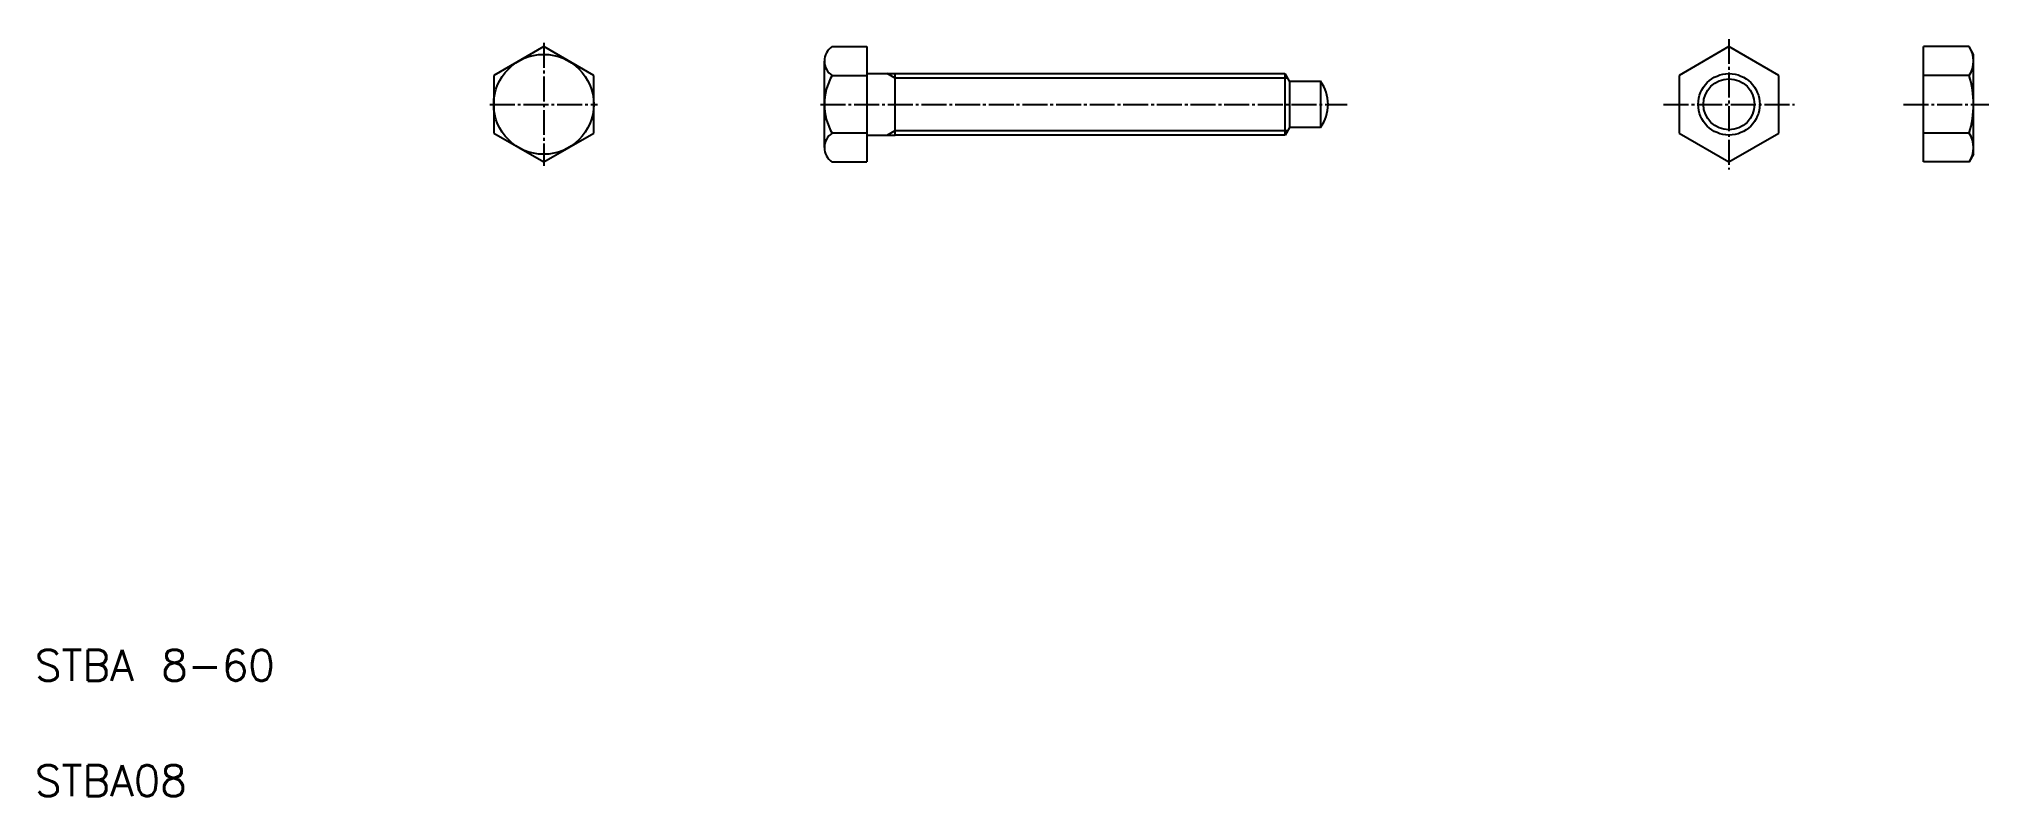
# Model space of a CAD drawing. Extents: x 11 to 264, y 10 to 109.
import ezdxf

# ---------------------------------------------------------------- set-up
doc = ezdxf.new("R2010")
doc.units = 0
doc.header["$LTSCALE"] = 0.25
doc.linetypes.add('CENTER', pattern=[17.5, 13, -1.5, 1.5, -1.5])
doc.layers.get('0').update_dxf_attribs({"linetype": 'CONTINUOUS'})
doc.layers.add('CENTER', color=1, linetype='CENTER')
doc.styles.get("Standard").update_dxf_attribs({"font": 'txt', "bigfont": 'BIGFONT'})

msp = doc.modelspace()

# ---------------------------------------------------------------- linework, layer by layer
for p, q in [((76.15, 107.51), (69.65, 103.76)), ((82.65, 103.76), (76.15, 107.51)), ((113.66, 107.51), (118.15, 107.51)), ((118.15, 107.51), (118.15, 92.5)), ((262.1, 106.5), (261.52, 107.51)), ((112.65, 94.37), (112.65, 105.63)), ((118.15, 104), (121.85, 104)), ((121.85, 104), (172.55, 104)), ((121.85, 96), (121.85, 104)), ((172.55, 104), (172.55, 96)), ((173.15, 103), (172.57, 104)), ((69.65, 103.76), (69.65, 96.25)), ((82.65, 96.25), (82.65, 103.76)), ((113.66, 103.76), (118.15, 103.76)), ((173.15, 103), (173.15, 97)), ((173.15, 103), (177.15, 103)), ((177.15, 103), (177.15, 97)), ((173.15, 97), (172.57, 96)), ((177.15, 97), (173.15, 97)), ((69.65, 96.25), (76.15, 92.5)), ((76.15, 92.5), (82.65, 96.25)), ((118.15, 96.25), (113.66, 96.25)), ((118.15, 96), (121.85, 96)), ((119.07, 96), (119.07, 96)), ((120, 96), (120, 96)), ((172.57, 96), (121.85, 96)), ((113.66, 92.5), (118.15, 92.5)), ((262.1, 93.5), (261.52, 92.5)), ((262.1, 93.5), (262.1, 93.5))]:
    msp.add_line(p, q)
at = {"color": 7, "linetype": 'CONTINUOUS'}
for p, q in [((230.29, 107.51), (223.79, 103.76)), ((236.79, 103.76), (230.29, 107.51)), ((255.6, 92.5), (255.6, 107.51)), ((261.52, 107.51), (255.6, 107.51)), ((262.1, 93.5), (262.1, 106.5)), ((223.79, 103.76), (223.79, 96.25)), ((236.79, 96.25), (236.79, 103.76)), ((261.52, 103.76), (255.6, 103.76)), ((223.79, 96.25), (230.29, 92.5)), ((230.29, 92.5), (236.79, 96.25)), ((261.52, 96.25), (255.6, 96.25)), ((261.52, 92.5), (255.6, 92.5))]:
    msp.add_line(p, q, dxfattribs=at)
at = {"color": 3}
for p, q in [((121.85, 103.4), (120.81, 104)), ((172.92, 103.4), (121.85, 103.4)), ((120.81, 96), (121.85, 96.6)), ((121.85, 96.6), (172.92, 96.6))]:
    msp.add_line(p, q, dxfattribs=at)
msp.add_circle((76.15, 100), 6.5)
at = {"color": 3, "linetype": 'CONTINUOUS'}
msp.add_circle((230.29, 100), 4, dxfattribs=at)
at = {"color": 7, "linetype": 'CONTINUOUS'}
msp.add_circle((230.29, 100), 3.32, dxfattribs=at)
for centre, radius, start, end in [((114.9, 105.63), 2.25, 123.4157, 236.5843), ((258.78, 105.63), 3.32, 325.6083, 34.3917), ((120.13, 100), 7.48, 149.8734, 210.1266), ((173.15, 100), 5, 323.1301, 36.8699), ((249.68, 100), 12.42, 342.412, 17.588), ((114.9, 94.37), 2.25, 123.4157, 236.5843), ((258.78, 94.37), 3.32, 325.6083, 34.3917)]:
    msp.add_arc(centre, radius, start, end)
at = {"layer": 'CENTER', "color": 1, "linetype": 'CENTER'}
for p, q in [((76.15, 108.01), (76.15, 92)), ((230.29, 108.5), (230.29, 91.5)), ((69.15, 100), (83.15, 100)), ((112.15, 100), (180.65, 100)), ((221.79, 100), (238.79, 100)), ((252.99, 100), (264.1, 100))]:
    msp.add_line(p, q, dxfattribs=at)

# ---------------------------------------------------------------- texts
for s, p in [('STBA 8-60', (10, 25)), ('STBA08', (10, 10))]:
    msp.add_text(s, height=4).set_placement(p)

doc.saveas('drawing.dxf')
